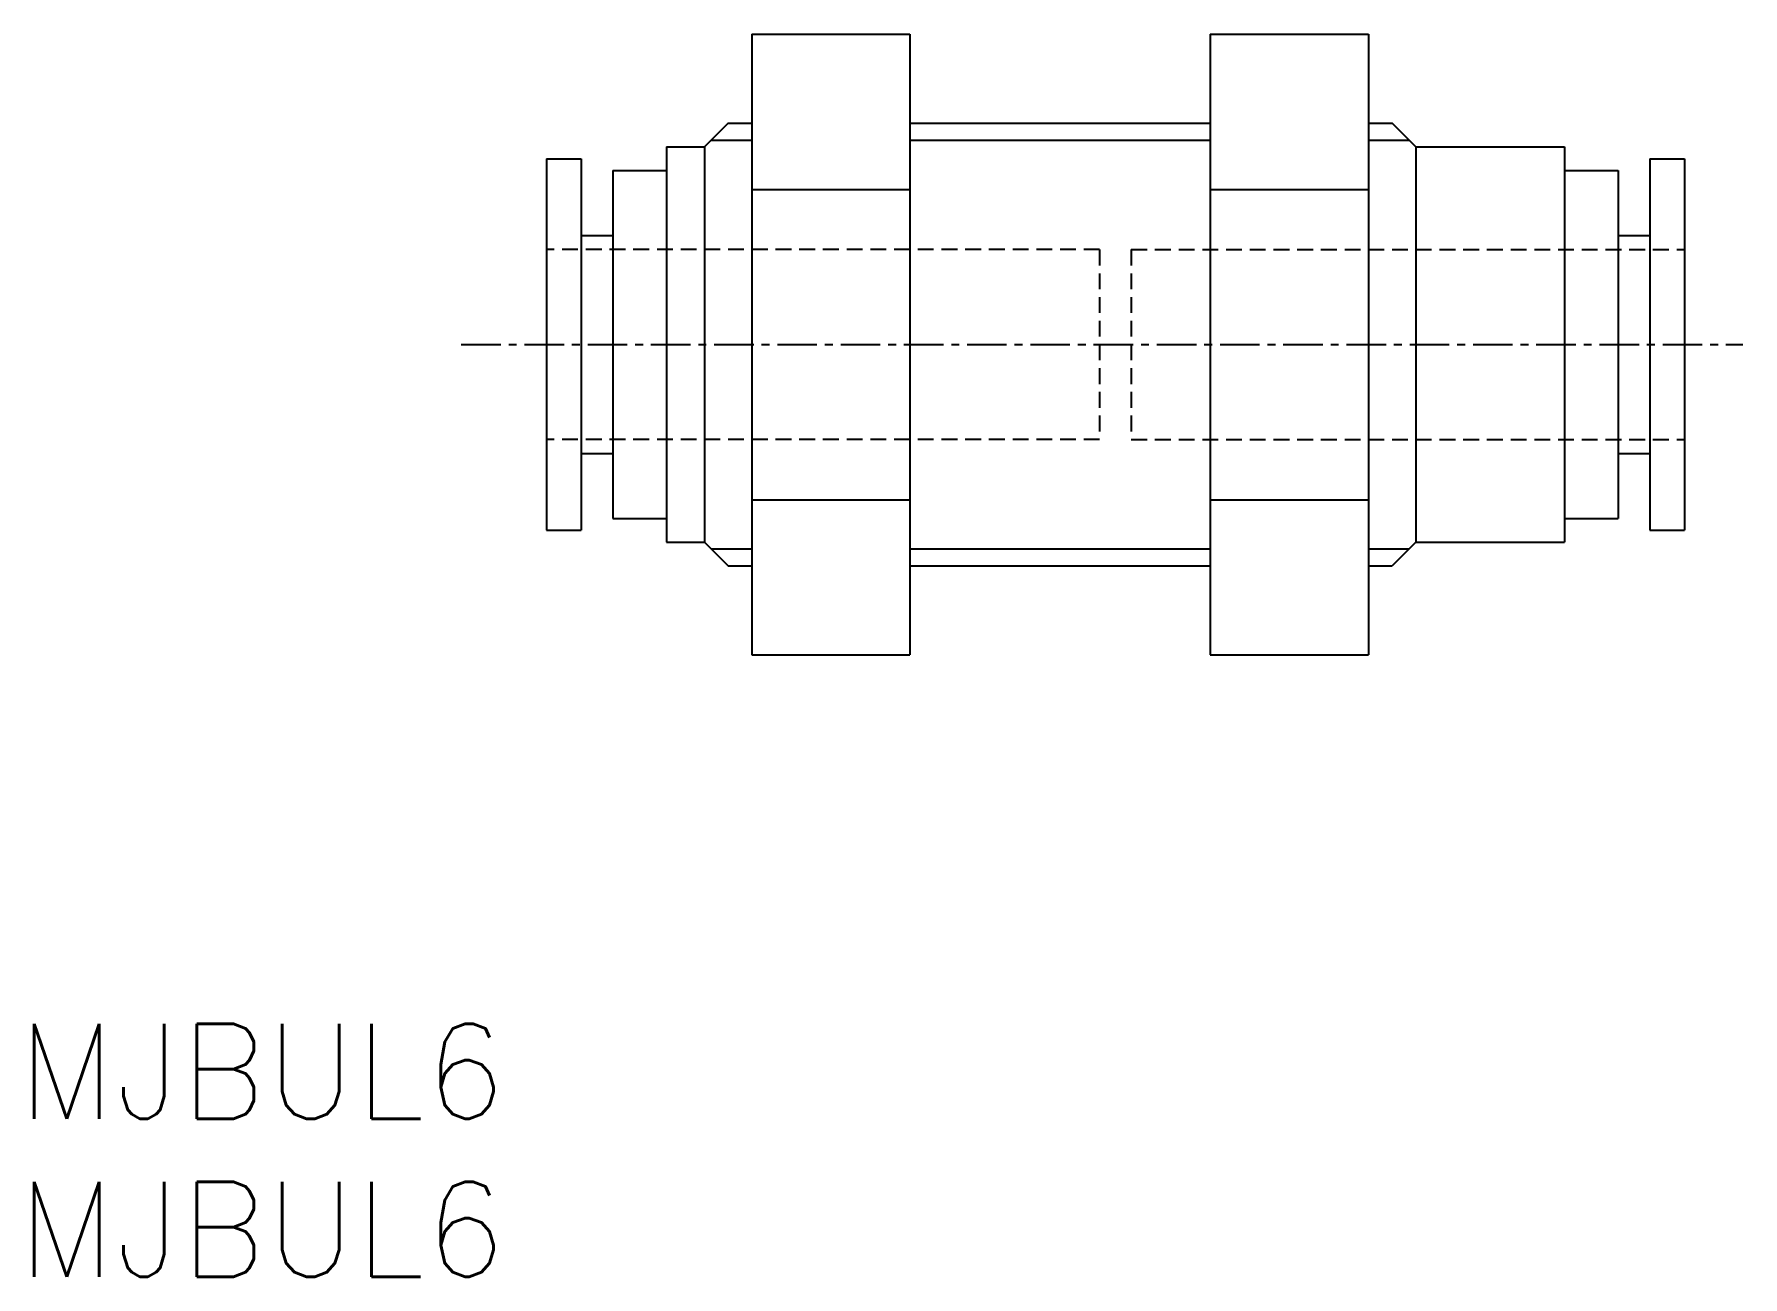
# Model space of a CAD drawing. Extents: x 0.5 to 54.6, y 0 to 39.3.
import ezdxf

# ---------------------------------------------------------------- set-up
doc = ezdxf.new("R2010")
doc.units = 0
doc.linetypes.add('CENTER', pattern=[2, 1.25, -0.25, 0.25, -0.25])
doc.linetypes.add('DASHED', pattern=[0.75, 0.5, -0.25])
doc.layers.get('0').update_dxf_attribs({"linetype": 'CONTINUOUS'})
doc.layers.add('CENTER', color=1, linetype='CENTER')
doc.styles.get("Standard").update_dxf_attribs({"font": 'txt.shx'})

# ---------------------------------------------------------------- blocks, each defined once
blk = doc.blocks.new('*U3')
at = {"color": 7, "linetype": 'CONTINUOUS'}
blk.add_text('MJBUL6', height=3, dxfattribs=at).set_placement((0, 5))
blk = doc.blocks.new('*U4')
at = {"color": 7, "linetype": 'CONTINUOUS'}
blk.add_text('MJBUL6', height=3, dxfattribs=at).set_placement((0, 0))

msp = doc.modelspace()

# ---------------------------------------------------------------- linework, layer by layer
at = {"color": 7, "linetype": 'CONTINUOUS'}
for p, q in [((23.213, 39.301), (23.213, 19.671)), ((23.213, 39.301), (28.213, 39.301)), ((28.213, 39.301), (28.213, 19.671)), ((37.713, 39.301), (37.713, 19.671)), ((37.713, 39.301), (42.713, 39.301)), ((42.713, 39.301), (42.713, 19.671)), ((22.463, 36.486), (21.713, 35.736)), ((22.463, 36.486), (23.213, 36.486)), ((28.213, 36.486), (37.713, 36.486)), ((42.713, 36.486), (43.463, 36.486)), ((44.213, 35.736), (43.463, 36.486)), ((20.513, 35.736), (21.713, 35.736)), ((20.513, 35.736), (20.513, 23.236)), ((21.713, 35.736), (21.713, 23.236)), ((21.922, 35.944), (23.213, 35.944)), ((28.213, 35.944), (37.713, 35.944)), ((42.713, 35.944), (44.005, 35.944)), ((44.213, 35.736), (48.913, 35.736)), ((44.213, 35.736), (44.213, 23.236)), ((48.913, 35.736), (48.913, 23.236)), ((16.713, 35.361), (17.813, 35.361)), ((16.713, 35.361), (16.713, 23.611)), ((17.813, 35.361), (17.813, 23.611)), ((51.613, 35.361), (52.713, 35.361)), ((51.613, 35.361), (51.613, 23.611)), ((52.713, 35.361), (52.713, 23.611)), ((18.813, 34.986), (20.513, 34.986)), ((18.813, 34.986), (18.813, 23.986)), ((48.913, 34.986), (50.613, 34.986)), ((50.613, 34.986), (50.613, 23.986)), ((23.213, 34.393), (28.213, 34.393)), ((37.713, 34.393), (42.713, 34.393)), ((17.813, 32.936), (18.813, 32.936)), ((50.613, 32.936), (51.613, 32.936)), ((17.813, 26.036), (18.813, 26.036)), ((50.613, 26.036), (51.613, 26.036)), ((23.213, 24.578), (28.213, 24.578)), ((37.713, 24.578), (42.713, 24.578)), ((18.813, 23.986), (20.513, 23.986)), ((48.913, 23.986), (50.613, 23.986)), ((16.713, 23.611), (17.813, 23.611)), ((51.613, 23.611), (52.713, 23.611)), ((20.513, 23.236), (21.713, 23.236)), ((21.713, 23.236), (22.463, 22.486)), ((21.922, 23.027), (23.213, 23.027)), ((28.213, 23.027), (37.713, 23.027)), ((42.713, 23.027), (44.005, 23.027)), ((44.213, 23.236), (43.463, 22.486)), ((44.213, 23.236), (48.913, 23.236)), ((22.463, 22.486), (23.213, 22.486)), ((28.213, 22.486), (37.713, 22.486)), ((42.713, 22.486), (43.463, 22.486)), ((23.213, 19.671), (28.213, 19.671)), ((37.713, 19.671), (42.713, 19.671))]:
    msp.add_line(p, q, dxfattribs=at)
at = {"color": 3, "linetype": 'DASHED'}
for p, q in [((34.213, 32.486), (16.713, 32.486)), ((34.213, 32.486), (34.213, 26.486)), ((35.213, 32.486), (35.213, 26.486)), ((35.213, 32.486), (52.713, 32.486)), ((34.213, 26.486), (16.713, 26.486)), ((35.213, 26.486), (52.713, 26.486))]:
    msp.add_line(p, q, dxfattribs=at)
at = {"layer": 'CENTER', "color": 1, "linetype": 'CENTER'}
msp.add_line((14.022, 29.486), (54.555, 29.486), dxfattribs=at)

# ---------------------------------------------------------------- block references
at = {"color": 7, "linetype": 'CONTINUOUS'}
for name in ['*U3', '*U4']:
    msp.add_blockref(name, (0, 0), dxfattribs=at)

doc.saveas('drawing.dxf')
